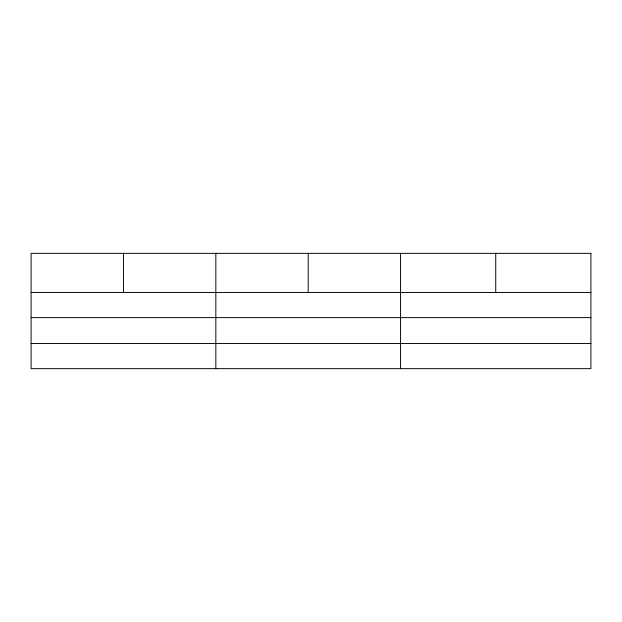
<?xml version="1.0" encoding="UTF-8"?>
<svg xmlns="http://www.w3.org/2000/svg" width="622" height="622" viewBox="0 0 622 622"><rect width="100%" height="100%" fill="white"/><g stroke="black" fill="none" stroke-linecap="round" stroke-linejoin="round"><path stroke-width="0.93" d="M31.1 292.464L590.9 292.464M31.1 317.609L590.9 317.609M31.1 343.507L590.9 343.507M495.734 253.348L495.734 292.464M400.568 253.348L400.568 368.652M308.201 253.348L308.201 292.464M215.834 253.348L215.834 368.652M123.467 253.348L123.467 292.464M590.9 253.348L31.1 253.348L31.1 368.652L590.9 368.652L590.9 253.348"/></g></svg>
